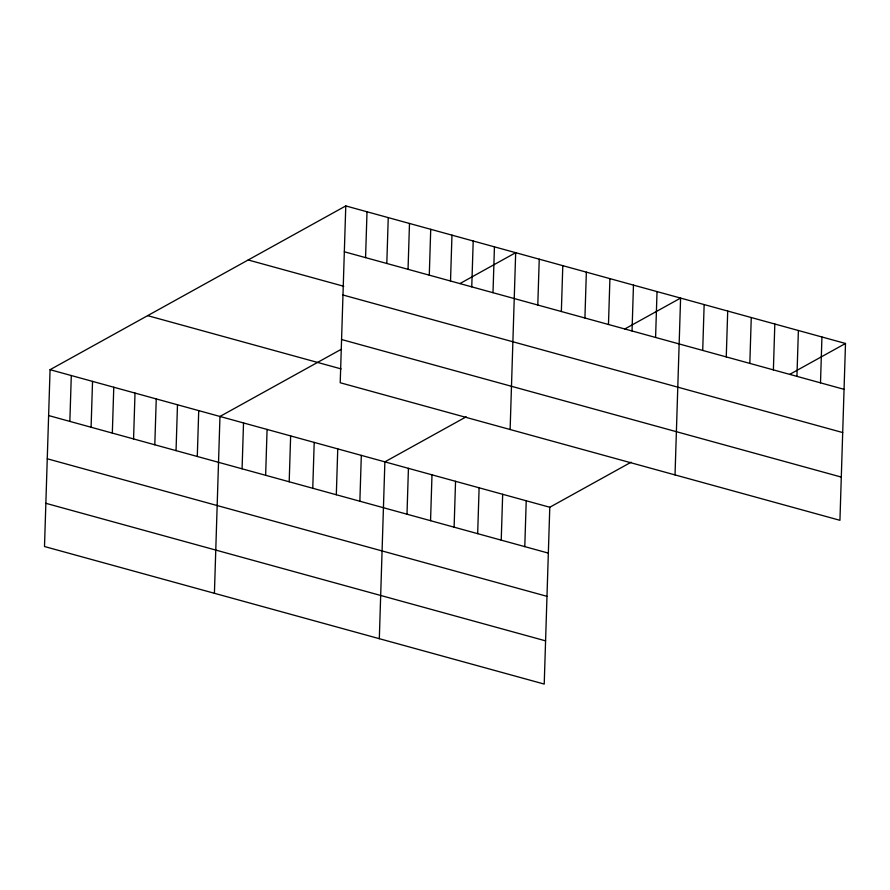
<?xml version="1.0" encoding="UTF-8"?>
<svg xmlns="http://www.w3.org/2000/svg" width="890" height="890" viewBox="0 0 890 890"><rect width="100%" height="100%" fill="white"/><g stroke="black" fill="none" stroke-linecap="round" stroke-linejoin="round"><path stroke-width="1.33" d="M345.776 205.924L340.214 382.745L839.938 520.305L845.5 343.473L345.776 205.924L50.062 369.695L44.5 546.527L544.224 684.076L549.786 507.255L631.11 462.21M69.854 421.404L71.3 375.547M91.091 427.245L92.538 381.387M112.329 433.096L113.775 387.239M133.567 438.937L135.013 393.08M154.804 444.789L156.251 398.931M176.042 450.629L177.488 404.772M197.291 456.481L198.726 410.624M214.412 593.296L219.964 416.464L341.493 349.158M242.08 468.808L243.526 422.95M265.643 475.293L267.078 429.436M289.194 481.779L290.641 435.922M312.757 488.265L314.203 442.408M336.32 494.751L337.755 448.894M365.568 257.622L367.014 211.764M359.872 501.237L361.318 455.38M386.805 263.473L388.251 217.616M379.318 638.686L384.88 461.854L466.193 416.82M408.043 269.314L409.489 223.457M406.997 514.197L408.432 468.34M429.28 275.166L430.727 229.309M430.549 520.683L431.995 474.826M450.518 281.006L451.964 235.149M454.111 527.169L455.547 481.312M471.756 286.858L473.202 241.001M477.674 533.655L479.109 487.798M493.004 292.699L494.44 246.841M501.226 540.141L502.672 494.284M510.126 429.514L515.677 252.693L459.919 283.576M524.788 546.627L526.224 500.77M537.794 305.036L539.24 259.179M561.356 311.522L562.792 265.665M584.919 317.997L586.354 272.14M608.471 324.483L609.917 278.626M632.034 330.969L633.469 285.111M655.585 337.455L657.031 291.597M675.032 474.904L680.594 298.083L624.825 328.966M702.711 350.426L704.146 304.569M726.262 356.912L727.709 311.055M749.825 363.398L751.26 317.541M773.388 369.884L774.823 324.027M796.939 376.37L798.386 330.502M820.502 382.845L821.937 336.987M789.741 374.356L845.5 343.473M344.33 251.781L844.054 389.33M248.188 259.969L343.762 286.28M342.973 295.002L842.697 432.551M341.571 339.524L841.306 477.084M147.64 315.65L341.104 368.905M50.062 369.695L549.786 507.255M48.616 415.552L548.34 553.113M47.259 458.773L546.983 596.333M45.857 503.306L545.592 640.856"/></g></svg>
